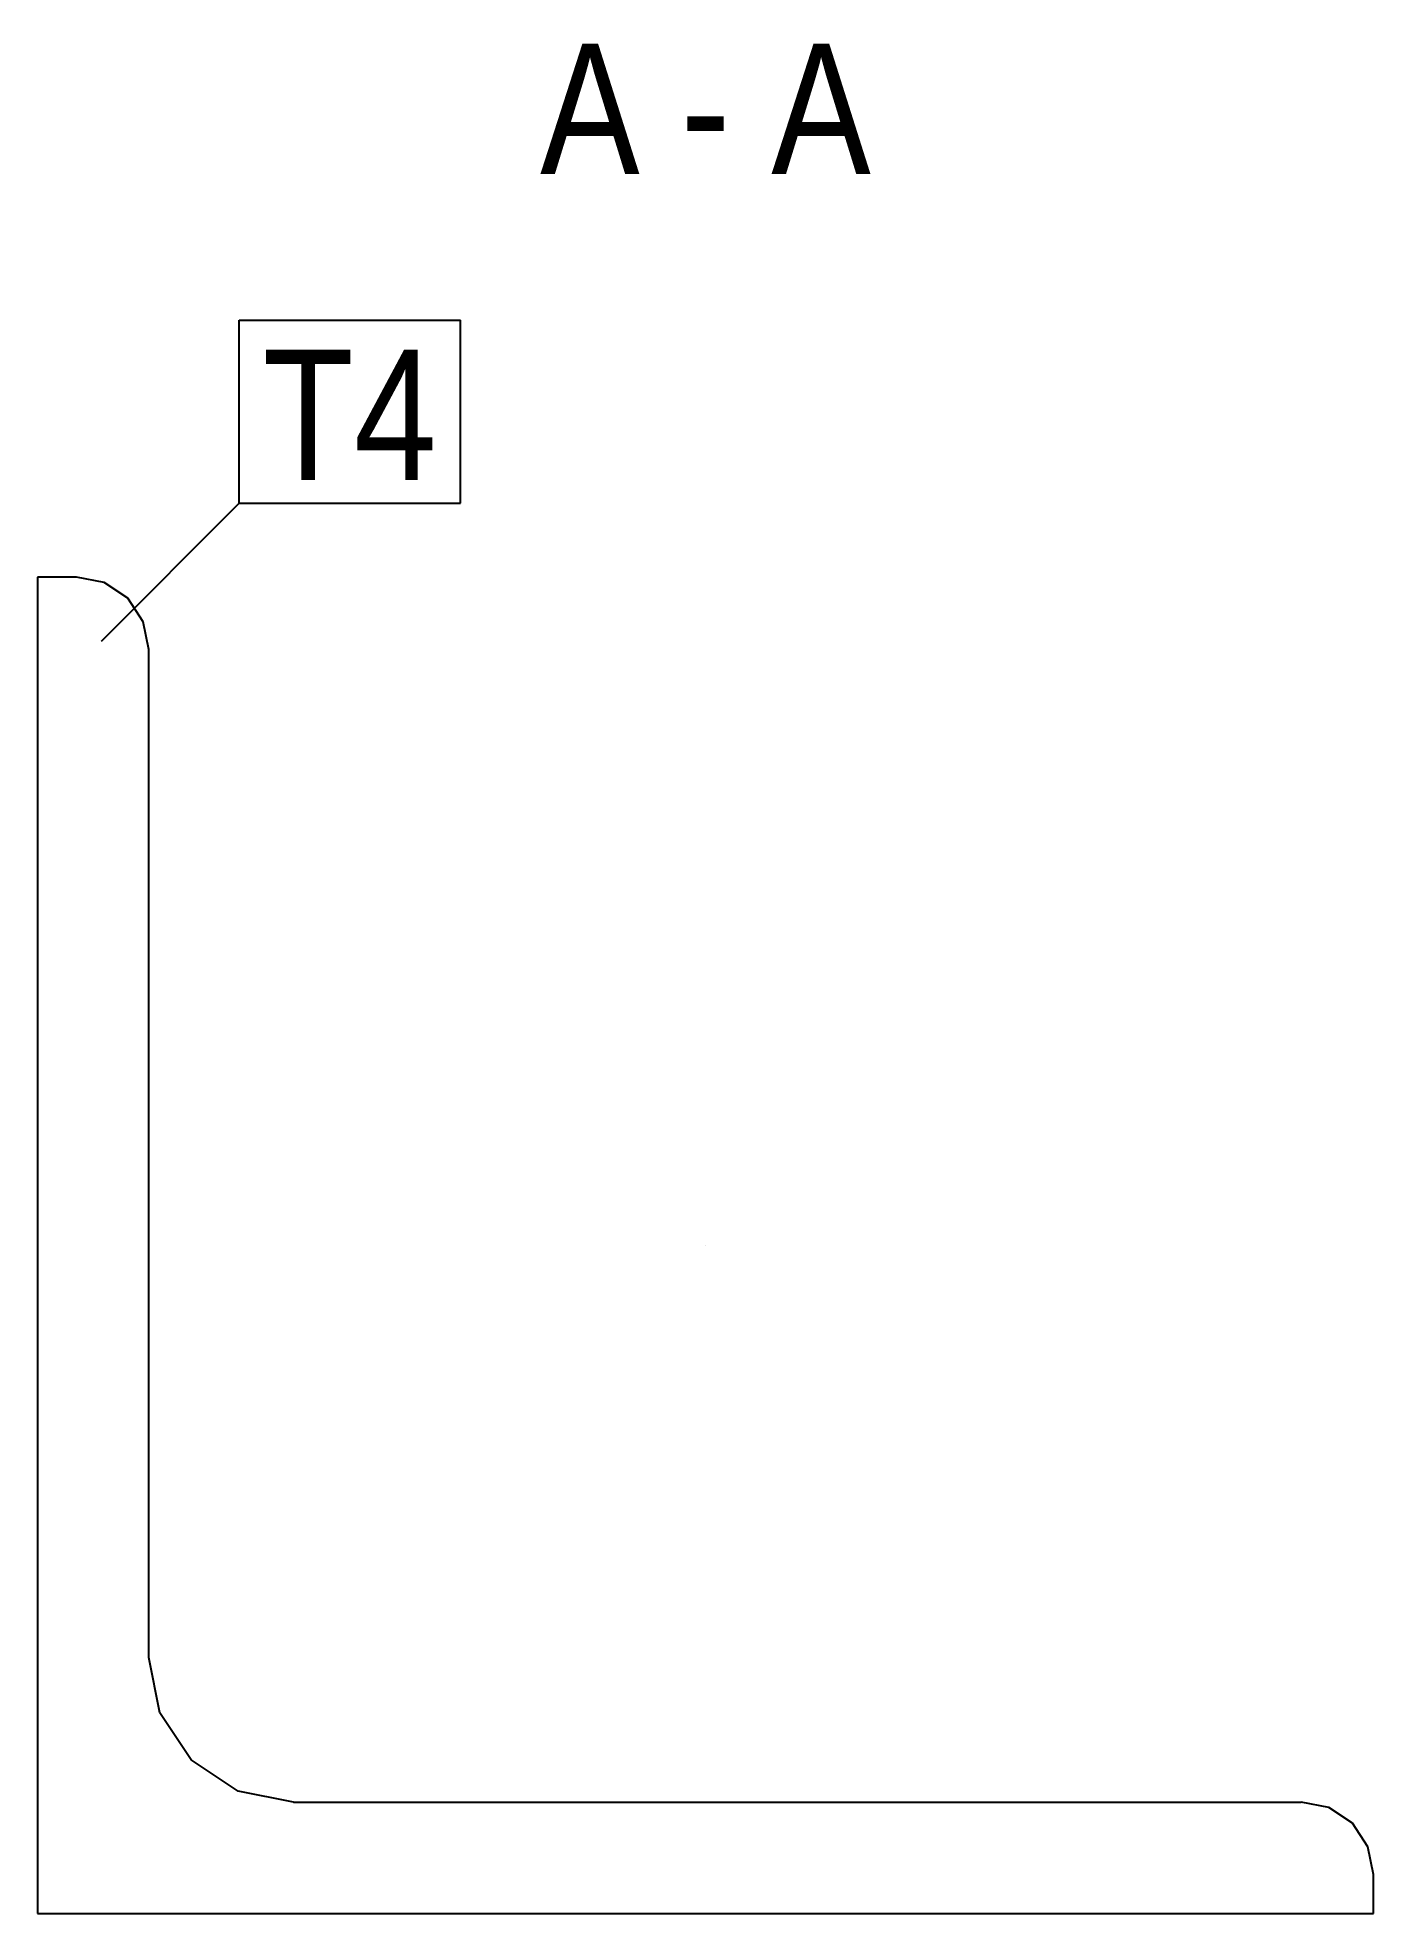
# Model space of a CAD drawing. Header units: millimetres. Extents: x 6 to 6074, y 6 to 248.
# Drawn here: x 5953.9 to 6073.9, y 10.5 to 179 of the extents above.
import ezdxf

# ---------------------------------------------------------------- set-up
doc = ezdxf.new("R2010")
doc.units = ezdxf.units.MM
doc.linetypes.add('DXK_LINE_DOT3', pattern=[5.9187, 2.979, -0.9799, 0.9799, -0.9799])
doc.layers.add('STÅL', color=7, linetype='Continuous')
doc.layers.add('TEKST', color=7, linetype='Continuous')
doc.styles.add('Arial Narrow', font='ARIALN.TTF', dxfattribs={"height": 0.2})

msp = doc.modelspace()

# ---------------------------------------------------------------- linework, layer by layer
at = {"layer": 'STÅL', "color": 2, "linetype": 'Continuous'}
for p, q in [((5957.45, 130.5), (5953.95, 130.5)), ((5953.95, 130.5), (5953.95, 10.5)), ((5959.94, 130.01), (5957.45, 130.5)), ((5962.05, 128.6), (5959.94, 130.01)), ((5963.45, 126.49), (5962.05, 128.6)), ((5963.95, 124), (5963.45, 126.49)), ((5963.95, 33.5), (5963.95, 124)), ((5964.94, 28.53), (5963.95, 33.5)), ((5967.76, 24.31), (5964.94, 28.53)), ((5971.97, 21.49), (5967.76, 24.31)), ((5976.95, 20.5), (5971.97, 21.49)), ((5976.95, 20.5), (6067.45, 20.5)), ((6069.94, 20.01), (6067.45, 20.5)), ((6072.05, 18.6), (6069.94, 20.01)), ((6073.45, 16.49), (6072.05, 18.6)), ((6073.95, 14), (6073.45, 16.49)), ((6073.95, 10.5), (6073.95, 14)), ((5953.95, 10.5), (6073.95, 10.5))]:
    msp.add_line(p, q, dxfattribs=at)
at = {"layer": 'STÅL', "color": 7, "linetype": 'DXK_LINE_DOT3'}
msp.add_line((6013.95, 70.5), (6013.95, 70.5), dxfattribs=at)
at = {"layer": 'TEKST', "color": 7, "linetype": 'Continuous'}
for p, q in [((5972.07, 153.58), (5991.93, 153.58)), ((5972.07, 137.13), (5972.07, 153.58)), ((5991.93, 137.13), (5991.93, 153.58)), ((5959.69, 124.76), (5972.07, 137.13)), ((5972.07, 137.13), (5991.93, 137.13))]:
    msp.add_line(p, q, dxfattribs=at)

# ---------------------------------------------------------------- wipeouts: each hides what was drawn before it
at = {"color": 0, "linetype": 'Continuous'}
for points in [[(6008.04, 166.7), (6008.04, 178.95), (5999.1, 178.95), (5999.1, 166.7)], [(6016.18, 166.7), (6016.18, 178.95), (6011.72, 178.95), (6011.72, 166.7)], [(6028.8, 166.7), (6028.8, 178.95), (6019.86, 178.95), (6019.86, 166.7)]]:
    msp.add_wipeout(points, dxfattribs=at).dxf.layer = 'TEKST'
at = {"color": 0}
msp.add_wipeout([(5989.83, 139.23), (5989.83, 151.48), (5974.17, 151.48), (5974.17, 139.23)], dxfattribs=at).dxf.layer = 'TEKST'

# ---------------------------------------------------------------- next in the draw order: texts
at = {"layer": 'TEKST', "color": 3, "linetype": 'Continuous', "style": 'Arial Narrow'}
for s, p in [('A', (5999.1, 166.7)), ('A', (6019.86, 166.7)), ('-', (6011.72, 166.7))]:
    msp.add_text(s, height=11.69, dxfattribs=at).set_placement(p)

# ---------------------------------------------------------------- next in the draw order: wipeouts: each hides what was drawn before it
at = {"color": 0}
msp.add_wipeout([(5989.83, 139.23), (5989.83, 151.48), (5974.17, 151.48), (5974.17, 139.23)], dxfattribs=at).dxf.layer = 'TEKST'

# ---------------------------------------------------------------- next in the draw order: texts
at = {"layer": 'TEKST', "color": 3, "style": 'Arial Narrow'}
msp.add_text('T4', height=11.692, dxfattribs=at).set_placement((5974.17, 139.23))

doc.saveas('drawing.dxf')
